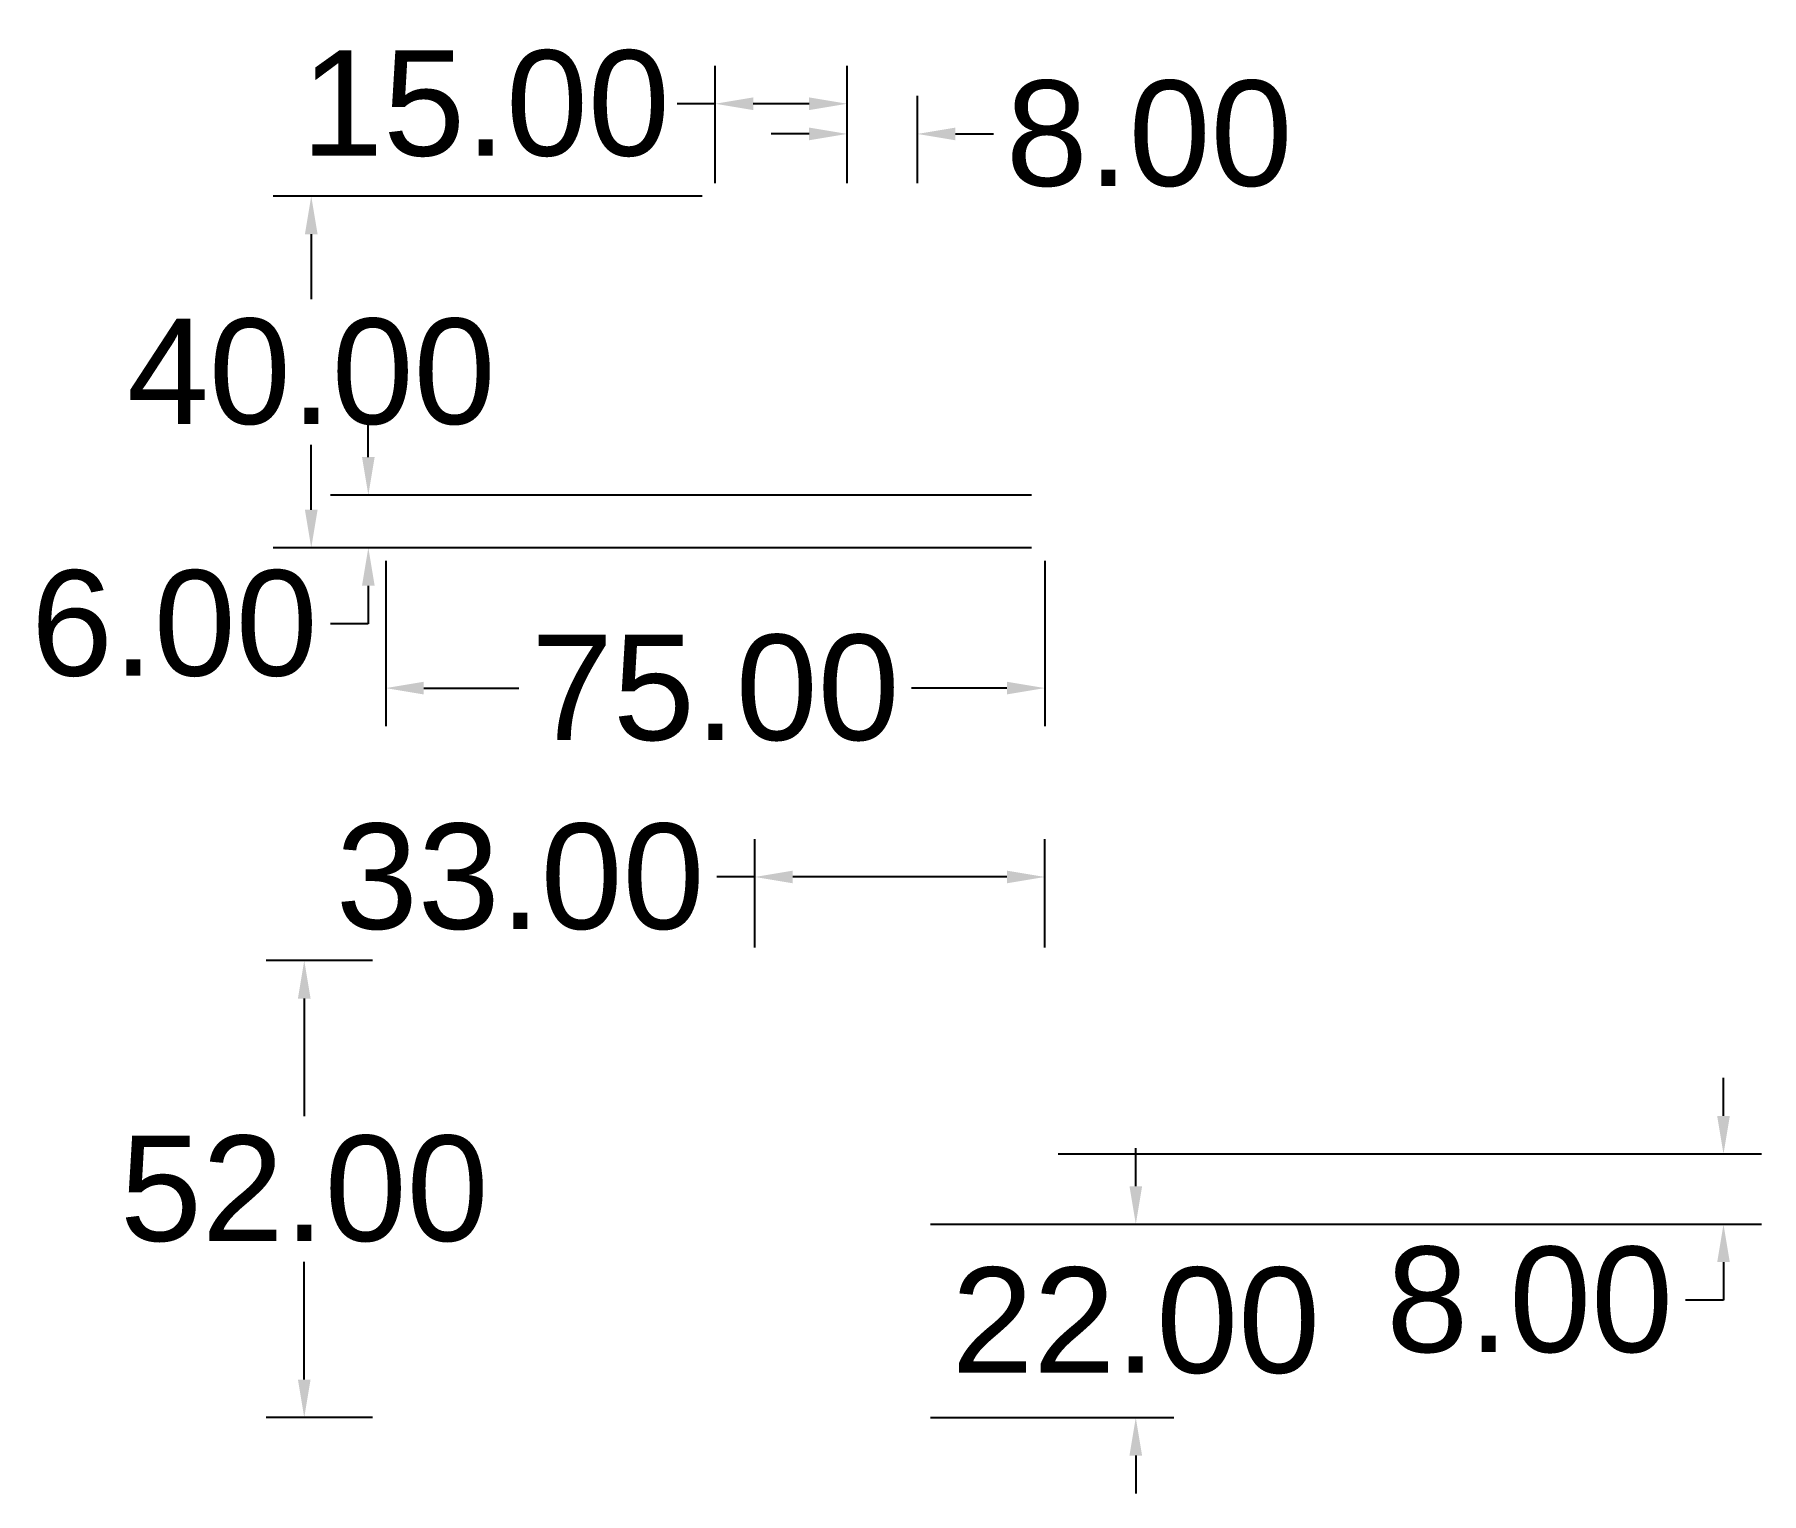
# Paper-space layout 'Layout1' of a CAD drawing. Header units: inches. Extents: x 4.91 to 13.09, y 1.07 to 7.99.
import ezdxf

# ---------------------------------------------------------------- set-up
doc = ezdxf.new("R2010")
doc.units = ezdxf.units.IN
doc.header["$MEASUREMENT"] = 0
doc.styles.add('Annotative', font='arial.ttf')
doc.dimstyles.get("Standard").update_dxf_attribs({"dimtxt": 0.5, "dimasz": 0.18, "dimexe": 0.18, "dimexo": 0.0625, "dimgap": 0.09, "dimtad": 0, "dimtih": 1, "dimtoh": 1, "dimzin": 0, "dimdsep": 46, "dimtxsty": 'Annotative', "dimcen": 0.09, "dimclrt": 1, "dimadec": 0, "dimazin": 0, "dimtfac": 1, "dimtofl": 0, "dimtmove": 0, "dimatfit": 3, "dimfxl": 1, "dimtolj": 1, "dimtzin": 0, "dimarcsym": 0})

# ---------------------------------------------------------------- blocks, each defined once
blk = doc.blocks.new('*D10')
at = {"color": 0, "lineweight": -2, "transparency": 16777216}
for p, q in [((6.571, 5.49), (6.571, 4.7072)), ((9.696, 5.49), (9.696, 4.7072)), ((6.751, 4.8872), (7.2027, 4.8872)), ((9.516, 4.8872), (9.0642, 4.8872))]:
    blk.add_line(p, q, dxfattribs=at)
at = {"color": 0, "transparency": 16777216}
for points in [[(6.751, 4.9172), (6.751, 4.8572), (6.571, 4.8872)], [(9.516, 4.9172), (9.516, 4.8572), (9.696, 4.8872)]]:
    blk.add_solid(points, dxfattribs=at)
at = {"layer": 'Defpoints', "color": 0, "transparency": 16777216}
for p in [(6.571, 5.5525), (9.696, 5.5525), (9.696, 4.8872)]:
    blk.add_point(p, dxfattribs=at)
at = {"color": 1, "transparency": 16777216, "insert": (8.1335, 4.8872), "char_height": 0.5, "attachment_point": 5, "style": 'Annotative'}
blk.add_mtext('\\A1;75.00', dxfattribs=at)
blk = doc.blocks.new('*D11')
at = {"color": 0, "lineweight": -2, "transparency": 16777216}
for p, q in [((8.071, 7.2192), (6.0378, 7.2192)), ((6.2178, 7.0392), (6.2178, 6.7311)), ((6.2178, 5.7325), (6.2178, 6.0405)), ((8.071, 5.5525), (6.0378, 5.5525))]:
    blk.add_line(p, q, dxfattribs=at)
at = {"color": 0, "transparency": 16777216}
for points in [[(6.1878, 7.0392), (6.2478, 7.0392), (6.2178, 7.2192)], [(6.1878, 5.7325), (6.2478, 5.7325), (6.2178, 5.5525)]]:
    blk.add_solid(points, dxfattribs=at)
at = {"layer": 'Defpoints', "color": 0, "transparency": 16777216}
for p in [(6.2178, 7.2192), (8.1335, 7.2192), (8.1335, 5.5525)]:
    blk.add_point(p, dxfattribs=at)
at = {"color": 1, "transparency": 16777216, "insert": (6.2178, 6.3858), "char_height": 0.5, "attachment_point": 5, "style": 'Annotative'}
blk.add_mtext('\\A1;40.00', dxfattribs=at)
blk = doc.blocks.new('*D12')
at = {"color": 0, "lineweight": -2, "transparency": 16777216}
for p, q in [((6.4884, 5.9825), (6.4884, 6.1625)), ((9.6335, 5.8025), (6.3084, 5.8025)), ((9.6335, 5.5525), (6.3084, 5.5525)), ((6.4884, 5.3725), (6.4884, 5.1925)), ((6.4884, 5.1925), (6.3084, 5.1925))]:
    blk.add_line(p, q, dxfattribs=at)
at = {"color": 0, "transparency": 16777216}
for points in [[(6.4584, 5.9825), (6.5184, 5.9825), (6.4884, 5.8025)], [(6.4584, 5.3725), (6.5184, 5.3725), (6.4884, 5.5525)]]:
    blk.add_solid(points, dxfattribs=at)
at = {"layer": 'Defpoints', "color": 0, "transparency": 16777216}
for p in [(9.696, 5.8025), (6.4884, 5.5525), (9.696, 5.5525)]:
    blk.add_point(p, dxfattribs=at)
at = {"color": 1, "transparency": 16777216, "insert": (5.5685, 5.1925), "char_height": 0.5, "attachment_point": 5, "style": 'Annotative'}
blk.add_mtext('\\A1;6.00', dxfattribs=at)
blk = doc.blocks.new('*D13')
at = {"color": 0, "lineweight": -2, "transparency": 16777216}
for p, q in [((8.7585, 7.2817), (8.7585, 7.6946)), ((9.0918, 7.2817), (9.0918, 7.6946)), ((8.5785, 7.5146), (8.3985, 7.5146)), ((9.2718, 7.5146), (9.4518, 7.5146))]:
    blk.add_line(p, q, dxfattribs=at)
at = {"color": 0, "transparency": 16777216}
for points in [[(8.5785, 7.5446), (8.5785, 7.4846), (8.7585, 7.5146)], [(9.2718, 7.5446), (9.2718, 7.4846), (9.0918, 7.5146)]]:
    blk.add_solid(points, dxfattribs=at)
at = {"layer": 'Defpoints', "color": 0, "transparency": 16777216}
for p in [(9.0918, 7.5146), (8.7585, 7.2192), (9.0918, 7.2192)]:
    blk.add_point(p, dxfattribs=at)
at = {"color": 1, "transparency": 16777216, "insert": (10.1907, 7.5146), "char_height": 0.5, "attachment_point": 5, "style": 'Annotative'}
blk.add_mtext('\\A1;8.00', dxfattribs=at)
blk = doc.blocks.new('*D14')
at = {"color": 0, "lineweight": -2, "transparency": 16777216}
for p, q in [((8.1335, 7.2817), (8.1335, 7.8377)), ((8.7585, 7.2817), (8.7585, 7.8377)), ((8.1335, 7.6577), (7.9535, 7.6577)), ((8.5785, 7.6577), (8.3135, 7.6577))]:
    blk.add_line(p, q, dxfattribs=at)
at = {"color": 0, "transparency": 16777216}
for points in [[(8.3135, 7.6877), (8.3135, 7.6277), (8.1335, 7.6577)], [(8.5785, 7.6877), (8.5785, 7.6277), (8.7585, 7.6577)]]:
    blk.add_solid(points, dxfattribs=at)
at = {"layer": 'Defpoints', "color": 0, "transparency": 16777216}
for p in [(8.1335, 7.6577), (8.1335, 7.2192), (8.7585, 7.2192)]:
    blk.add_point(p, dxfattribs=at)
at = {"color": 1, "transparency": 16777216, "insert": (7.0442, 7.6577), "char_height": 0.5, "attachment_point": 5, "style": 'Annotative'}
blk.add_mtext('\\A1;15.00', dxfattribs=at)
blk = doc.blocks.new('*D17')
at = {"color": 0, "lineweight": -2, "transparency": 16777216}
for p, q in [((10.1272, 2.5255), (10.1272, 2.7055)), ((9.1543, 2.3455), (10.3072, 2.3455)), ((9.1543, 1.4288), (10.3072, 1.4288)), ((10.1272, 1.2488), (10.1272, 1.0688))]:
    blk.add_line(p, q, dxfattribs=at)
at = {"color": 0, "transparency": 16777216}
for points in [[(10.0972, 2.5255), (10.1572, 2.5255), (10.1272, 2.3455)], [(10.0972, 1.2488), (10.1572, 1.2488), (10.1272, 1.4288)]]:
    blk.add_solid(points, dxfattribs=at)
at = {"layer": 'Defpoints', "color": 0, "transparency": 16777216}
for p in [(9.0918, 2.3455), (10.1272, 2.3455), (9.0918, 1.4288)]:
    blk.add_point(p, dxfattribs=at)
at = {"color": 1, "transparency": 16777216, "insert": (10.1272, 1.8872), "char_height": 0.5, "attachment_point": 5, "style": 'Annotative'}
blk.add_mtext('\\A1;22.00', dxfattribs=at)
blk = doc.blocks.new('*D18')
at = {"color": 0, "lineweight": -2, "transparency": 16777216}
for p, q in [((8.321, 3.658), (8.321, 4.1717)), ((9.696, 3.658), (9.696, 4.1717)), ((8.321, 3.9917), (8.141, 3.9917)), ((9.516, 3.9917), (8.501, 3.9917))]:
    blk.add_line(p, q, dxfattribs=at)
at = {"color": 0, "transparency": 16777216}
for points in [[(8.501, 4.0217), (8.501, 3.9617), (8.321, 3.9917)], [(9.516, 4.0217), (9.516, 3.9617), (9.696, 3.9917)]]:
    blk.add_solid(points, dxfattribs=at)
at = {"layer": 'Defpoints', "color": 0, "transparency": 16777216}
for p in [(8.321, 3.9917), (8.321, 3.5955), (9.696, 3.5955)]:
    blk.add_point(p, dxfattribs=at)
at = {"color": 1, "transparency": 16777216, "insert": (7.2084, 3.9917), "char_height": 0.5, "attachment_point": 5, "style": 'Annotative'}
blk.add_mtext('\\A1;33.00', dxfattribs=at)
blk = doc.blocks.new('*D19')
at = {"color": 0, "lineweight": -2, "transparency": 16777216}
for p, q in [((6.5085, 3.5955), (6.0046, 3.5955)), ((6.1846, 3.4155), (6.1846, 2.8575)), ((6.1846, 1.6088), (6.1846, 2.1669)), ((6.5085, 1.4288), (6.0046, 1.4288))]:
    blk.add_line(p, q, dxfattribs=at)
at = {"color": 0, "transparency": 16777216}
for points in [[(6.1546, 3.4155), (6.2146, 3.4155), (6.1846, 3.5955)], [(6.1546, 1.6088), (6.2146, 1.6088), (6.1846, 1.4288)]]:
    blk.add_solid(points, dxfattribs=at)
at = {"layer": 'Defpoints', "color": 0, "transparency": 16777216}
for p in [(6.1846, 3.5955), (6.571, 3.5955), (6.571, 1.4288)]:
    blk.add_point(p, dxfattribs=at)
at = {"color": 1, "transparency": 16777216, "insert": (6.1846, 2.5122), "char_height": 0.5, "attachment_point": 5, "style": 'Annotative'}
blk.add_mtext('\\A1;52.00', dxfattribs=at)
blk = doc.blocks.new('*D20')
at = {"color": 0, "lineweight": -2, "transparency": 16777216}
for p, q in [((12.9138, 2.8588), (12.9138, 3.0388)), ((9.7585, 2.6788), (13.0938, 2.6788)), ((9.7585, 2.3455), (13.0938, 2.3455)), ((12.9138, 2.1655), (12.9138, 1.9855)), ((12.9138, 1.9855), (12.7338, 1.9855))]:
    blk.add_line(p, q, dxfattribs=at)
at = {"color": 0, "transparency": 16777216}
for points in [[(12.8838, 2.8588), (12.9438, 2.8588), (12.9138, 2.6788)], [(12.8838, 2.1655), (12.9438, 2.1655), (12.9138, 2.3455)]]:
    blk.add_solid(points, dxfattribs=at)
at = {"layer": 'Defpoints', "color": 0, "transparency": 16777216}
for p in [(9.696, 2.6788), (9.696, 2.3455), (12.9138, 2.3455)]:
    blk.add_point(p, dxfattribs=at)
at = {"color": 1, "transparency": 16777216, "insert": (11.9949, 1.9855), "char_height": 0.5, "attachment_point": 5, "style": 'Annotative'}
blk.add_mtext('\\A1;8.00', dxfattribs=at)

psp = doc.layouts.get("Layout1")

# ---------------------------------------------------------------- dimensions: what is measured, and where the dimension line sits
for base, p1, p2, picture, middle in [((8.13347, 7.65775), (8.75847, 7.21915), (8.13347, 7.21915), '*D14', (7.04423, 7.65775)), ((9.0918, 7.51457), (8.75847, 7.21915), (9.0918, 7.21915), '*D13', (10.19067, 7.51457)), ((9.69597, 4.88722), (6.57097, 5.55249), (9.69597, 5.55249), '*D10', (8.13347, 4.88722)), ((8.32097, 3.99167), (9.69597, 3.5955), (8.32097, 3.5955), '*D18', (7.20837, 3.99167))]:
    dim = psp.add_linear_dim(base=base, p1=p1, p2=p2, dimstyle='Standard', override={"dimlfac": -24})
    dim.commit()
    dim.dimension.update_dxf_attribs({"geometry": picture, "text_midpoint": middle})
for base, p1, p2, picture, middle in [((6.21779, 7.21915), (8.13347, 5.55249), (8.13347, 7.21915), '*D11', (6.21779, 6.38582)), ((6.48837, 5.55249), (9.69597, 5.80249), (9.69597, 5.55249), '*D12', (5.56847, 5.19249)), ((6.18455, 3.5955), (6.57097, 1.42883), (6.57097, 3.5955), '*D19', (6.18455, 2.51217)), ((12.91378, 2.3455), (9.69597, 2.67883), (9.69597, 2.3455), '*D20', (11.99491, 1.9855)), ((10.12724, 2.3455), (9.0918, 1.42883), (9.0918, 2.3455), '*D17', (10.12724, 1.88717))]:
    dim = psp.add_linear_dim(base=base, p1=p1, p2=p2, angle=90, dimstyle='Standard', override={"dimlfac": -24})
    dim.commit()
    dim.dimension.update_dxf_attribs({"geometry": picture, "text_midpoint": middle})

doc.saveas('drawing.dxf')
